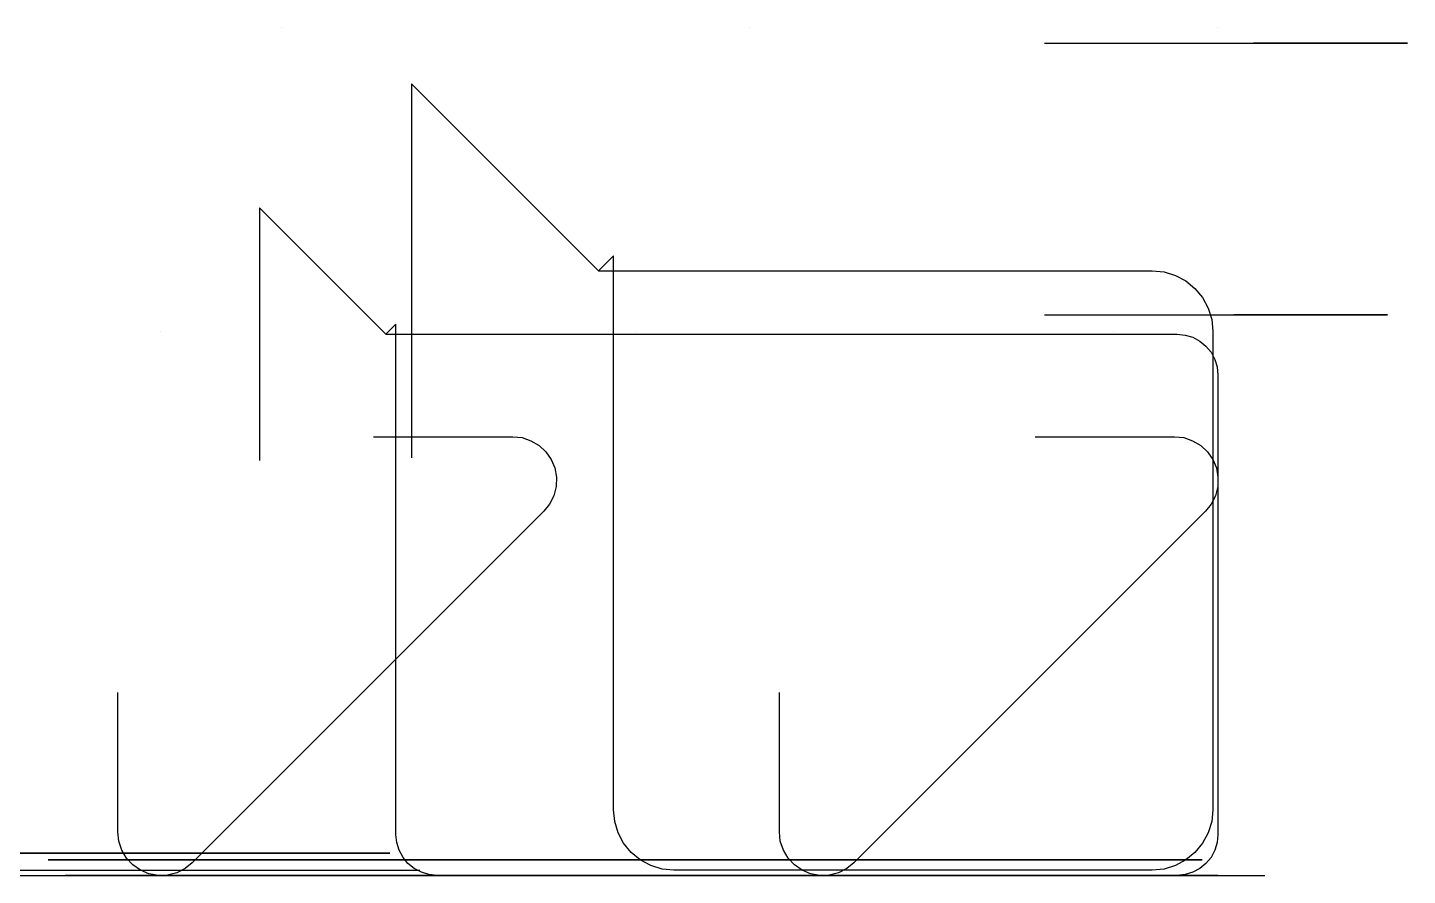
# Model space of a CAD drawing. Header units: metres. Extents: x 34 to 1538, y 34 to 358.
# Drawn here: x 1011 to 1538, y 34 to 358 of the extents above; entities that cross this region are included whole.
import ezdxf

# ---------------------------------------------------------------- set-up
doc = ezdxf.new("R2010")
doc.units = ezdxf.units.M
for name, color, linetype in [('RBAR-T12-F', 3, 'Continuous'), ('RBAR-T12-F1', 3, 'Continuous'), ('RBAR-T12-H', 3, 'Continuous'), ('RBAR-T16-Q', 4, 'Continuous'), ('RBAR-T16-Q1', 4, 'Continuous'), ('RBAR-T20-M', 5, 'Continuous'), ('RBAR-T25-N', 6, 'Continuous'), ('RBAR-T8-A', 1, 'Continuous'), ('RBAR-T8-A1', 1, 'Continuous'), ('RBAR-T8-A2', 1, 'Continuous'), ('RBAR-T8-A4', 1, 'Continuous'), ('RBAR-T8-B', 1, 'Continuous'), ('RBAR-T8-B1', 1, 'Continuous'), ('RBAR-T8-B2', 1, 'Continuous'), ('RBAR-T8-C', 1, 'Continuous'), ('RBAR-T8-D', 1, 'Continuous'), ('RBAR-T8-E', 1, 'Continuous')]:
    doc.layers.add(name, color=color, linetype=linetype)

msp = doc.modelspace()

# ---------------------------------------------------------------- linework, layer by layer
at = {"layer": 'RBAR-T12-F'}
msp.add_polyline3d([(36, 36, 2527.5), (1111, 36, 2527.5)], dxfattribs=at)
at = {"layer": 'RBAR-T12-F1'}
for points in [[(36, 36, 842.5), (1161, 36, 842.5)], [(36, 36, 2527.5), (1161, 36, 2527.5)], [(36, 36, 4212.5), (1161, 36, 4212.5)]]:
    msp.add_polyline3d(points, dxfattribs=at)
at = {"layer": 'RBAR-T12-H'}
for points in [[(1229.3, 265.1, 2427.5), (1441, 265.1, 2427.5), (1445.5, 264.6, 2427.5), (1449.8, 263.3, 2427.5), (1453.8, 261.2, 2427.5), (1457.3, 258.3, 2427.5), (1460.2, 254.8, 2427.5), (1462.3, 250.8, 2427.5), (1463.7, 246.5, 2427.5), (1464.1, 242, 2427.5), (1464.1, 59.1, 2427.5), (1463.7, 54.6, 2427.5), (1462.3, 50.3, 2427.5), (1460.2, 46.3, 2427.5), (1457.3, 42.8, 2427.5), (1453.8, 39.9, 2427.5), (1449.8, 37.8, 2427.5), (1445.5, 36.4, 2427.5), (1441, 36, 2427.5), (1258.1, 36, 2427.5), (1253.6, 36.4, 2427.5), (1249.3, 37.8, 2427.5), (1245.3, 39.9, 2427.5), (1241.8, 42.8, 2427.5), (1238.9, 46.3, 2427.5), (1236.8, 50.3, 2427.5), (1235.5, 54.6, 2427.5), (1235, 59.1, 2427.5), (1235, 270.8, 2427.5), (1229.3, 265.1, 2427.5), (1157.8, 336.5, 2427.5), (1157.8, 193.6, 2427.5)], [(1229.3, 265.1, 2527.5), (1441, 265.1, 2527.5), (1445.5, 264.6, 2527.5), (1449.8, 263.3, 2527.5), (1453.8, 261.2, 2527.5), (1457.3, 258.3, 2527.5), (1460.2, 254.8, 2527.5), (1462.3, 250.8, 2527.5), (1463.7, 246.5, 2527.5), (1464.1, 242, 2527.5), (1464.1, 59.1, 2527.5), (1463.7, 54.6, 2527.5), (1462.3, 50.3, 2527.5), (1460.2, 46.3, 2527.5), (1457.3, 42.8, 2527.5), (1453.8, 39.9, 2527.5), (1449.8, 37.8, 2527.5), (1445.5, 36.4, 2527.5), (1441, 36, 2527.5), (1258.1, 36, 2527.5), (1253.6, 36.4, 2527.5), (1249.3, 37.8, 2527.5), (1245.3, 39.9, 2527.5), (1241.8, 42.8, 2527.5), (1238.9, 46.3, 2527.5), (1236.8, 50.3, 2527.5), (1235.5, 54.6, 2527.5), (1235, 59.1, 2527.5), (1235, 270.8, 2527.5), (1229.3, 265.1, 2527.5), (1157.8, 336.5, 2527.5), (1157.8, 193.6, 2527.5)], [(1229.3, 265.1, 2627.5), (1441, 265.1, 2627.5), (1445.5, 264.6, 2627.5), (1449.8, 263.3, 2627.5), (1453.8, 261.2, 2627.5), (1457.3, 258.3, 2627.5), (1460.2, 254.8, 2627.5), (1462.3, 250.8, 2627.5), (1463.7, 246.5, 2627.5), (1464.1, 242, 2627.5), (1464.1, 59.1, 2627.5), (1463.7, 54.6, 2627.5), (1462.3, 50.3, 2627.5), (1460.2, 46.3, 2627.5), (1457.3, 42.8, 2627.5), (1453.8, 39.9, 2627.5), (1449.8, 37.8, 2627.5), (1445.5, 36.4, 2627.5), (1441, 36, 2627.5), (1258.1, 36, 2627.5), (1253.6, 36.4, 2627.5), (1249.3, 37.8, 2627.5), (1245.3, 39.9, 2627.5), (1241.8, 42.8, 2627.5), (1238.9, 46.3, 2627.5), (1236.8, 50.3, 2627.5), (1235.5, 54.6, 2627.5), (1235, 59.1, 2627.5), (1235, 270.8, 2627.5), (1229.3, 265.1, 2627.5), (1157.8, 336.5, 2627.5), (1157.8, 193.6, 2627.5)]]:
    msp.add_polyline3d(points, dxfattribs=at)
at = {"layer": 'RBAR-T16-Q'}
msp.add_polyline3d([(1399.8, 248.2, 38), (1399.8, 248.2, 964.7), (1400, 248.2, 968), (1400.5, 248.2, 971.2), (1401.3, 248.2, 974.3), (1529.4, 248.2, 1380.6), (1530.2, 248.2, 1383.7), (1530.7, 248.2, 1387), (1530.9, 248.2, 1390.2), (1530.9, 248.2, 4060), (1530.7, 248.2, 4063.3), (1530.2, 248.2, 4066.5), (1529.4, 248.2, 4069.7), (1473.6, 248.2, 4246.6), (1472.8, 248.2, 4249.8), (1472.3, 248.2, 4253), (1472.1, 248.2, 4256.3), (1472.1, 248.2, 5859.1)], dxfattribs=at)
at = {"layer": 'RBAR-T16-Q1'}
msp.add_polyline3d([(1399.8, 352, 38), (1399.8, 352, 940.4), (1400, 352, 943.7), (1400.5, 352, 946.9), (1401.3, 352, 950.1), (1537, 352, 1380.6), (1537.8, 352, 1383.7), (1538.3, 352, 1387), (1538.5, 352, 1390.2), (1538.5, 352, 4062.3), (1538.3, 352, 4065.6), (1537.8, 352, 4068.8), (1537, 352, 4072), (1481.2, 352, 4249.1), (1480.4, 352, 4252.2), (1479.9, 352, 4255.4), (1479.7, 352, 4258.7), (1479.7, 352, 5857.9)], dxfattribs=at)
at = {"layer": 'RBAR-T20-M'}
msp.add_polyline3d([(1018.9, 40, 2527.5), (1389.1, 40, 2527.5), (1403, 40, 2528.9), (1416.3, 40, 2532.9), (1428.5, 40, 2539.5), (1439.3, 40, 2548.3), (1448.1, 40, 2559.1), (1454.7, 40, 2571.3), (1458.7, 40, 2584.6), (1460.1, 40, 2598.5), (1460.1, 40, 3085.4), (1458.7, 40, 3099.2), (1454.7, 40, 3112.5), (1448.1, 40, 3124.8), (1439.3, 40, 3135.6), (1428.5, 40, 3144.4), (1416.3, 40, 3151), (1403, 40, 3155), (1389.1, 40, 3156.4), (1018.9, 40, 3156.4)], dxfattribs=at)
at = {"layer": 'RBAR-T25-N'}
for points in [[(923.1, 42.5, 1263.8), (1060.5, 42.5, 1263.8), (1077.9, 42.5, 1265.5), (1094.6, 42.5, 1270.5), (1110, 42.5, 1278.8), (1123.5, 42.5, 1289.8), (1134.6, 42.5, 1303.3), (1142.8, 42.5, 1318.7), (1147.9, 42.5, 1335.4), (1149.6, 42.5, 1352.8), (1149.6, 42.5, 2493), (1147.9, 42.5, 2510.4), (1142.8, 42.5, 2527.1), (1134.6, 42.5, 2542.5), (1123.5, 42.5, 2556), (1110, 42.5, 2567.1), (1094.6, 42.5, 2575.3), (1077.9, 42.5, 2580.4), (1060.5, 42.5, 2582.1), (42.5, 42.5, 2582.1)], [(923.1, 42.5, 3736.7), (1060.5, 42.5, 3736.7), (1077.9, 42.5, 3738.4), (1094.6, 42.5, 3743.5), (1110, 42.5, 3751.7), (1123.5, 42.5, 3762.8), (1134.6, 42.5, 3776.3), (1142.8, 42.5, 3791.7), (1147.9, 42.5, 3808.4), (1149.6, 42.5, 3825.8), (1149.6, 42.5, 4965.9), (1147.9, 42.5, 4983.3), (1142.8, 42.5, 5000), (1134.6, 42.5, 5015.4), (1123.5, 42.5, 5028.9), (1110, 42.5, 5040), (1094.6, 42.5, 5048.2), (1077.9, 42.5, 5053.3), (1060.5, 42.5, 5055), (42.5, 42.5, 5055)]]:
    msp.add_polyline3d(points, dxfattribs=at)
at = {"layer": 'RBAR-T8-A'}
for points in [[(34, 34, 505.5), (1159, 34, 505.5)], [(34, 34, 1516.5), (1159, 34, 1516.5)], [(34, 34, 2527.5), (1159, 34, 2527.5)], [(34, 34, 3538.5), (1159, 34, 3538.5)], [(34, 34, 4549.5), (1159, 34, 4549.5)]]:
    msp.add_polyline3d(points, dxfattribs=at)
at = {"layer": 'RBAR-T8-A1'}
for points in [[(34, 34, 97.2), (1384, 34, 97.2)], [(34, 34, 291.6), (1384, 34, 291.6)], [(34, 34, 486.1), (1384, 34, 486.1)], [(34, 34, 680.5), (1384, 34, 680.5)], [(34, 34, 874.9), (1384, 34, 874.9)], [(34, 34, 1069.3), (1384, 34, 1069.3)], [(34, 34, 1263.8), (1384, 34, 1263.8)], [(34, 34, 1458.2), (1384, 34, 1458.2)], [(34, 34, 1652.6), (1384, 34, 1652.6)], [(34, 34, 1847), (1384, 34, 1847)], [(34, 34, 2041.4), (1384, 34, 2041.4)], [(34, 34, 2235.9), (1384, 34, 2235.9)], [(34, 34, 2430.3), (1384, 34, 2430.3)], [(34, 34, 2624.7), (1384, 34, 2624.7)], [(34, 34, 2819.1), (1384, 34, 2819.1)], [(34, 34, 3013.6), (1384, 34, 3013.6)], [(34, 34, 3208), (1384, 34, 3208)], [(34, 34, 3402.4), (1384, 34, 3402.4)], [(34, 34, 3596.8), (1384, 34, 3596.8)], [(34, 34, 3791.2), (1384, 34, 3791.2)], [(34, 34, 3985.7), (1384, 34, 3985.7)], [(34, 34, 4180.1), (1384, 34, 4180.1)], [(34, 34, 4374.5), (1384, 34, 4374.5)], [(34, 34, 4568.9), (1384, 34, 4568.9)], [(34, 34, 4763.4), (1384, 34, 4763.4)], [(34, 34, 4957.8), (1384, 34, 4957.8)]]:
    msp.add_polyline3d(points, dxfattribs=at)
at = {"layer": 'RBAR-T8-A2'}
for points in [[(34, 34, 84.2), (1484, 34, 84.2)], [(34, 34, 252.8), (1484, 34, 252.8)], [(34, 34, 421.2), (1484, 34, 421.2)], [(34, 34, 589.8), (1484, 34, 589.8)], [(34, 34, 758.2), (1484, 34, 758.2)], [(34, 34, 926.8), (1484, 34, 926.8)], [(34, 34, 1095.2), (1484, 34, 1095.2)], [(34, 34, 1263.8), (1484, 34, 1263.8)], [(34, 34, 1432.2), (1484, 34, 1432.2)], [(34, 34, 1600.8), (1484, 34, 1600.8)], [(34, 34, 1769.2), (1484, 34, 1769.2)], [(34, 34, 1937.8), (1484, 34, 1937.8)], [(34, 34, 2106.2), (1484, 34, 2106.2)], [(34, 34, 2274.8), (1484, 34, 2274.8)], [(34, 34, 2443.2), (1484, 34, 2443.2)], [(34, 34, 2611.8), (1484, 34, 2611.8)], [(34, 34, 2780.2), (1484, 34, 2780.2)], [(34, 34, 2948.8), (1484, 34, 2948.8)], [(34, 34, 3117.2), (1484, 34, 3117.2)], [(34, 34, 3285.8), (1484, 34, 3285.8)], [(34, 34, 3454.2), (1484, 34, 3454.2)], [(34, 34, 3622.8), (1484, 34, 3622.8)], [(34, 34, 3791.2), (1484, 34, 3791.2)], [(34, 34, 3959.8), (1484, 34, 3959.8)], [(34, 34, 4128.2), (1484, 34, 4128.2)], [(34, 34, 4296.8), (1484, 34, 4296.8)], [(34, 34, 4465.2), (1484, 34, 4465.2)], [(34, 34, 4633.8), (1484, 34, 4633.8)], [(34, 34, 4802.2), (1484, 34, 4802.2)], [(34, 34, 4970.8), (1484, 34, 4970.8)]]:
    msp.add_polyline3d(points, dxfattribs=at)
at = {"layer": 'RBAR-T8-A4'}
for points in [[(1108.3, 358, 5), (1108.3, 358, 5055)], [(1287.1, 358, 5), (1287.1, 358, 5055)], [(1466, 358, 5), (1466, 358, 5055)], [(1062, 242, 5), (1062, 242, 5055)], [(1244, 242, 5), (1244, 242, 5055)], [(1426, 242, 5), (1426, 242, 5055)]]:
    msp.add_polyline3d(points, dxfattribs=at)
at = {"layer": 'RBAR-T8-B'}
for points in [[(1065.7, 34, 631.9), (1449.9, 34, 631.9), (1453.1, 34, 632.2), (1456.1, 34, 633.1), (1458.9, 34, 634.6), (1461.4, 34, 636.6), (1463.4, 34, 639.1), (1464.9, 34, 641.9), (1465.8, 34, 644.9), (1466.1, 34, 648.1), (1466.1, 34, 728.9), (1465.8, 34, 732.1), (1464.9, 34, 735.1), (1463.4, 34, 737.9), (1461.4, 34, 740.4), (1458.9, 34, 742.4), (1456.1, 34, 743.9), (1453.1, 34, 744.8), (1449.9, 34, 745.1), (1065.7, 34, 745.1)], [(1065.7, 34, 1895.6), (1449.9, 34, 1895.6), (1453.1, 34, 1895.9), (1456.1, 34, 1896.9), (1458.9, 34, 1898.4), (1461.4, 34, 1900.4), (1463.4, 34, 1902.8), (1464.9, 34, 1905.6), (1465.8, 34, 1908.6), (1466.1, 34, 1911.8), (1466.1, 34, 1992.7), (1465.8, 34, 1995.8), (1464.9, 34, 1998.9), (1463.4, 34, 2001.7), (1461.4, 34, 2004.1), (1458.9, 34, 2006.1), (1456.1, 34, 2007.6), (1453.1, 34, 2008.5), (1449.9, 34, 2008.9), (1065.7, 34, 2008.9)], [(1065.7, 34, 3159.4), (1449.9, 34, 3159.4), (1453.1, 34, 3159.7), (1456.1, 34, 3160.6), (1458.9, 34, 3162.1), (1461.4, 34, 3164.1), (1463.4, 34, 3166.6), (1464.9, 34, 3169.4), (1465.8, 34, 3172.4), (1466.1, 34, 3175.6), (1466.1, 34, 3256.4), (1465.8, 34, 3259.6), (1464.9, 34, 3262.6), (1463.4, 34, 3265.4), (1461.4, 34, 3267.9), (1458.9, 34, 3269.9), (1456.1, 34, 3271.4), (1453.1, 34, 3272.3), (1449.9, 34, 3272.6), (1065.7, 34, 3272.6)], [(1065.7, 34, 4423.1), (1449.9, 34, 4423.1), (1453.1, 34, 4423.4), (1456.1, 34, 4424.4), (1458.9, 34, 4425.9), (1461.4, 34, 4427.9), (1463.4, 34, 4430.3), (1464.9, 34, 4433.1), (1465.8, 34, 4436.1), (1466.1, 34, 4439.3), (1466.1, 34, 4520.2), (1465.8, 34, 4523.3), (1464.9, 34, 4526.4), (1463.4, 34, 4529.2), (1461.4, 34, 4531.6), (1458.9, 34, 4533.6), (1456.1, 34, 4535.1), (1453.1, 34, 4536), (1449.9, 34, 4536.4), (1065.7, 34, 4536.4)]]:
    msp.add_polyline3d(points, dxfattribs=at)
at = {"layer": 'RBAR-T8-B1'}
for points in [[(1074.5, 34, 252.8), (1450.3, 34, 252.8), (1453.4, 34, 253.1), (1456.3, 34, 254), (1459.1, 34, 255.4), (1461.5, 34, 257.4), (1463.4, 34, 259.8), (1464.9, 34, 262.5), (1465.8, 34, 265.5), (1466.1, 34, 268.6), (1466.1, 34, 367.5), (1465.8, 34, 370.5), (1464.9, 34, 373.5), (1463.4, 34, 376.2), (1461.5, 34, 378.6), (1459.1, 34, 380.6), (1456.3, 34, 382.1), (1453.4, 34, 383), (1450.3, 34, 383.3), (1074.5, 34, 383.3)], [(1074.5, 34, 758.2), (1450.3, 34, 758.2), (1453.4, 34, 758.6), (1456.3, 34, 759.5), (1459.1, 34, 760.9), (1461.5, 34, 762.9), (1463.4, 34, 765.3), (1464.9, 34, 768), (1465.8, 34, 771), (1466.1, 34, 774.1), (1466.1, 34, 873), (1465.8, 34, 876), (1464.9, 34, 879), (1463.4, 34, 881.7), (1461.5, 34, 884.1), (1459.1, 34, 886.1), (1456.3, 34, 887.6), (1453.4, 34, 888.5), (1450.3, 34, 888.8), (1074.5, 34, 888.8)], [(1074.5, 34, 1263.8), (1450.3, 34, 1263.8), (1453.4, 34, 1264.1), (1456.3, 34, 1265), (1459.1, 34, 1266.4), (1461.5, 34, 1268.4), (1463.4, 34, 1270.8), (1464.9, 34, 1273.5), (1465.8, 34, 1276.5), (1466.1, 34, 1279.6), (1466.1, 34, 1378.5), (1465.8, 34, 1381.5), (1464.9, 34, 1384.5), (1463.4, 34, 1387.2), (1461.5, 34, 1389.6), (1459.1, 34, 1391.6), (1456.3, 34, 1393.1), (1453.4, 34, 1394), (1450.3, 34, 1394.3), (1074.5, 34, 1394.3)], [(1074.5, 34, 1769.2), (1450.3, 34, 1769.2), (1453.4, 34, 1769.6), (1456.3, 34, 1770.5), (1459.1, 34, 1771.9), (1461.5, 34, 1773.9), (1463.4, 34, 1776.3), (1464.9, 34, 1779), (1465.8, 34, 1782), (1466.1, 34, 1785.1), (1466.1, 34, 1884), (1465.8, 34, 1887), (1464.9, 34, 1890), (1463.4, 34, 1892.7), (1461.5, 34, 1895.1), (1459.1, 34, 1897.1), (1456.3, 34, 1898.6), (1453.4, 34, 1899.5), (1450.3, 34, 1899.8), (1074.5, 34, 1899.8)], [(1074.5, 34, 2274.8), (1450.3, 34, 2274.8), (1453.4, 34, 2275.1), (1456.3, 34, 2276), (1459.1, 34, 2277.4), (1461.5, 34, 2279.4), (1463.4, 34, 2281.8), (1464.9, 34, 2284.5), (1465.8, 34, 2287.5), (1466.1, 34, 2290.6), (1466.1, 34, 2389.5), (1465.8, 34, 2392.5), (1464.9, 34, 2395.5), (1463.4, 34, 2398.2), (1461.5, 34, 2400.6), (1459.1, 34, 2402.6), (1456.3, 34, 2404.1), (1453.4, 34, 2405), (1450.3, 34, 2405.3), (1074.5, 34, 2405.3)], [(1074.5, 34, 2780.2), (1450.3, 34, 2780.2), (1453.4, 34, 2780.6), (1456.3, 34, 2781.5), (1459.1, 34, 2782.9), (1461.5, 34, 2784.9), (1463.4, 34, 2787.3), (1464.9, 34, 2790), (1465.8, 34, 2793), (1466.1, 34, 2796.1), (1466.1, 34, 2895), (1465.8, 34, 2898), (1464.9, 34, 2901), (1463.4, 34, 2903.7), (1461.5, 34, 2906.1), (1459.1, 34, 2908.1), (1456.3, 34, 2909.6), (1453.4, 34, 2910.5), (1450.3, 34, 2910.8), (1074.5, 34, 2910.8)], [(1074.5, 34, 3285.8), (1450.3, 34, 3285.8), (1453.4, 34, 3286.1), (1456.3, 34, 3287), (1459.1, 34, 3288.4), (1461.5, 34, 3290.4), (1463.4, 34, 3292.8), (1464.9, 34, 3295.5), (1465.8, 34, 3298.5), (1466.1, 34, 3301.6), (1466.1, 34, 3400.5), (1465.8, 34, 3403.5), (1464.9, 34, 3406.5), (1463.4, 34, 3409.2), (1461.5, 34, 3411.6), (1459.1, 34, 3413.6), (1456.3, 34, 3415.1), (1453.4, 34, 3416), (1450.3, 34, 3416.3), (1074.5, 34, 3416.3)], [(1074.5, 34, 3791.2), (1450.3, 34, 3791.2), (1453.4, 34, 3791.6), (1456.3, 34, 3792.5), (1459.1, 34, 3793.9), (1461.5, 34, 3795.9), (1463.4, 34, 3798.3), (1464.9, 34, 3801), (1465.8, 34, 3804), (1466.1, 34, 3807.1), (1466.1, 34, 3906), (1465.8, 34, 3909), (1464.9, 34, 3912), (1463.4, 34, 3914.7), (1461.5, 34, 3917.1), (1459.1, 34, 3919.1), (1456.3, 34, 3920.6), (1453.4, 34, 3921.5), (1450.3, 34, 3921.8), (1074.5, 34, 3921.8)], [(1074.5, 34, 4296.8), (1450.3, 34, 4296.8), (1453.4, 34, 4297.1), (1456.3, 34, 4298), (1459.1, 34, 4299.4), (1461.5, 34, 4301.4), (1463.4, 34, 4303.8), (1464.9, 34, 4306.5), (1465.8, 34, 4309.5), (1466.1, 34, 4312.6), (1466.1, 34, 4411.5), (1465.8, 34, 4414.5), (1464.9, 34, 4417.5), (1463.4, 34, 4420.2), (1461.5, 34, 4422.6), (1459.1, 34, 4424.6), (1456.3, 34, 4426.1), (1453.4, 34, 4427), (1450.3, 34, 4427.3), (1074.5, 34, 4427.3)], [(1074.5, 34, 4802.2), (1450.3, 34, 4802.2), (1453.4, 34, 4802.6), (1456.3, 34, 4803.5), (1459.1, 34, 4804.9), (1461.5, 34, 4806.9), (1463.4, 34, 4809.3), (1464.9, 34, 4812), (1465.8, 34, 4815), (1466.1, 34, 4818.1), (1466.1, 34, 4917), (1465.8, 34, 4920), (1464.9, 34, 4923), (1463.4, 34, 4925.7), (1461.5, 34, 4928.1), (1459.1, 34, 4930.1), (1456.3, 34, 4931.6), (1453.4, 34, 4932.5), (1450.3, 34, 4932.8), (1074.5, 34, 4932.8)]]:
    msp.add_polyline3d(points, dxfattribs=at)
at = {"layer": 'RBAR-T8-B2'}
for points in [[(1025.5, 34, 105.3), (1449.9, 34, 105.3), (1453.1, 34, 105.6), (1456.1, 34, 106.5), (1458.9, 34, 108), (1461.4, 34, 110), (1463.4, 34, 112.5), (1464.9, 34, 115.3), (1465.8, 34, 118.3), (1466.1, 34, 121.5), (1466.1, 34, 172), (1465.8, 34, 175.2), (1464.9, 34, 178.2), (1463.4, 34, 181), (1461.4, 34, 183.4), (1458.9, 34, 185.4), (1456.1, 34, 186.9), (1453.1, 34, 187.9), (1449.9, 34, 188.2), (1025.5, 34, 188.2)], [(1025.5, 34, 315.9), (1449.9, 34, 315.9), (1453.1, 34, 316.2), (1456.1, 34, 317.2), (1458.9, 34, 318.7), (1461.4, 34, 320.7), (1463.4, 34, 323.1), (1464.9, 34, 325.9), (1465.8, 34, 329), (1466.1, 34, 332.1), (1466.1, 34, 382.6), (1465.8, 34, 385.8), (1464.9, 34, 388.8), (1463.4, 34, 391.6), (1461.4, 34, 394.1), (1458.9, 34, 396.1), (1456.1, 34, 397.6), (1453.1, 34, 398.5), (1449.9, 34, 398.8), (1025.5, 34, 398.8)], [(1025.5, 34, 526.6), (1449.9, 34, 526.6), (1453.1, 34, 526.9), (1456.1, 34, 527.8), (1458.9, 34, 529.3), (1461.4, 34, 531.3), (1463.4, 34, 533.7), (1464.9, 34, 536.5), (1465.8, 34, 539.6), (1466.1, 34, 542.7), (1466.1, 34, 593.3), (1465.8, 34, 596.4), (1464.9, 34, 599.4), (1463.4, 34, 602.2), (1461.4, 34, 604.7), (1458.9, 34, 606.7), (1456.1, 34, 608.2), (1453.1, 34, 609.1), (1449.9, 34, 609.4), (1025.5, 34, 609.4)], [(1025.5, 34, 737.2), (1449.9, 34, 737.2), (1453.1, 34, 737.5), (1456.1, 34, 738.4), (1458.9, 34, 739.9), (1461.4, 34, 741.9), (1463.4, 34, 744.4), (1464.9, 34, 747.2), (1465.8, 34, 750.2), (1466.1, 34, 753.4), (1466.1, 34, 803.9), (1465.8, 34, 807), (1464.9, 34, 810.1), (1463.4, 34, 812.9), (1461.4, 34, 815.3), (1458.9, 34, 817.3), (1456.1, 34, 818.8), (1453.1, 34, 819.7), (1449.9, 34, 820), (1025.5, 34, 820)], [(1025.5, 34, 947.8), (1449.9, 34, 947.8), (1453.1, 34, 948.1), (1456.1, 34, 949), (1458.9, 34, 950.5), (1461.4, 34, 952.5), (1463.4, 34, 955), (1464.9, 34, 957.8), (1465.8, 34, 960.8), (1466.1, 34, 964), (1466.1, 34, 1014.5), (1465.8, 34, 1017.7), (1464.9, 34, 1020.7), (1463.4, 34, 1023.5), (1461.4, 34, 1025.9), (1458.9, 34, 1027.9), (1456.1, 34, 1029.4), (1453.1, 34, 1030.4), (1449.9, 34, 1030.7), (1025.5, 34, 1030.7)], [(1025.5, 34, 1158.4), (1449.9, 34, 1158.4), (1453.1, 34, 1158.7), (1456.1, 34, 1159.7), (1458.9, 34, 1161.2), (1461.4, 34, 1163.2), (1463.4, 34, 1165.6), (1464.9, 34, 1168.4), (1465.8, 34, 1171.5), (1466.1, 34, 1174.6), (1466.1, 34, 1225.1), (1465.8, 34, 1228.3), (1464.9, 34, 1231.3), (1463.4, 34, 1234.1), (1461.4, 34, 1236.6), (1458.9, 34, 1238.6), (1456.1, 34, 1240.1), (1453.1, 34, 1241), (1449.9, 34, 1241.3), (1025.5, 34, 1241.3)], [(1025.5, 34, 1369.1), (1449.9, 34, 1369.1), (1453.1, 34, 1369.4), (1456.1, 34, 1370.3), (1458.9, 34, 1371.8), (1461.4, 34, 1373.8), (1463.4, 34, 1376.2), (1464.9, 34, 1379), (1465.8, 34, 1382.1), (1466.1, 34, 1385.2), (1466.1, 34, 1435.8), (1465.8, 34, 1438.9), (1464.9, 34, 1441.9), (1463.4, 34, 1444.7), (1461.4, 34, 1447.2), (1458.9, 34, 1449.2), (1456.1, 34, 1450.7), (1453.1, 34, 1451.6), (1449.9, 34, 1451.9), (1025.5, 34, 1451.9)], [(1025.5, 34, 1579.7), (1449.9, 34, 1579.7), (1453.1, 34, 1580), (1456.1, 34, 1580.9), (1458.9, 34, 1582.4), (1461.4, 34, 1584.4), (1463.4, 34, 1586.9), (1464.9, 34, 1589.7), (1465.8, 34, 1592.7), (1466.1, 34, 1595.9), (1466.1, 34, 1646.4), (1465.8, 34, 1649.5), (1464.9, 34, 1652.6), (1463.4, 34, 1655.4), (1461.4, 34, 1657.8), (1458.9, 34, 1659.8), (1456.1, 34, 1661.3), (1453.1, 34, 1662.2), (1449.9, 34, 1662.5), (1025.5, 34, 1662.5)], [(1025.5, 34, 1790.3), (1449.9, 34, 1790.3), (1453.1, 34, 1790.6), (1456.1, 34, 1791.5), (1458.9, 34, 1793), (1461.4, 34, 1795), (1463.4, 34, 1797.5), (1464.9, 34, 1800.3), (1465.8, 34, 1803.3), (1466.1, 34, 1806.5), (1466.1, 34, 1857), (1465.8, 34, 1860.2), (1464.9, 34, 1863.2), (1463.4, 34, 1866), (1461.4, 34, 1868.4), (1458.9, 34, 1870.4), (1456.1, 34, 1871.9), (1453.1, 34, 1872.9), (1449.9, 34, 1873.2), (1025.5, 34, 1873.2)], [(1025.5, 34, 2000.9), (1449.9, 34, 2000.9), (1453.1, 34, 2001.2), (1456.1, 34, 2002.2), (1458.9, 34, 2003.7), (1461.4, 34, 2005.7), (1463.4, 34, 2008.1), (1464.9, 34, 2010.9), (1465.8, 34, 2014), (1466.1, 34, 2017.1), (1466.1, 34, 2067.6), (1465.8, 34, 2070.8), (1464.9, 34, 2073.8), (1463.4, 34, 2076.6), (1461.4, 34, 2079.1), (1458.9, 34, 2081.1), (1456.1, 34, 2082.6), (1453.1, 34, 2083.5), (1449.9, 34, 2083.8), (1025.5, 34, 2083.8)], [(1025.5, 34, 2211.6), (1449.9, 34, 2211.6), (1453.1, 34, 2211.9), (1456.1, 34, 2212.8), (1458.9, 34, 2214.3), (1461.4, 34, 2216.3), (1463.4, 34, 2218.7), (1464.9, 34, 2221.5), (1465.8, 34, 2224.6), (1466.1, 34, 2227.7), (1466.1, 34, 2278.3), (1465.8, 34, 2281.4), (1464.9, 34, 2284.4), (1463.4, 34, 2287.2), (1461.4, 34, 2289.7), (1458.9, 34, 2291.7), (1456.1, 34, 2293.2), (1453.1, 34, 2294.1), (1449.9, 34, 2294.4), (1025.5, 34, 2294.4)], [(1025.5, 34, 2422.2), (1449.9, 34, 2422.2), (1453.1, 34, 2422.5), (1456.1, 34, 2423.4), (1458.9, 34, 2424.9), (1461.4, 34, 2426.9), (1463.4, 34, 2429.4), (1464.9, 34, 2432.2), (1465.8, 34, 2435.2), (1466.1, 34, 2438.4), (1466.1, 34, 2488.9), (1465.8, 34, 2492), (1464.9, 34, 2495.1), (1463.4, 34, 2497.9), (1461.4, 34, 2500.3), (1458.9, 34, 2502.3), (1456.1, 34, 2503.8), (1453.1, 34, 2504.7), (1449.9, 34, 2505), (1025.5, 34, 2505)], [(1025.5, 34, 2632.8), (1449.9, 34, 2632.8), (1453.1, 34, 2633.1), (1456.1, 34, 2634), (1458.9, 34, 2635.5), (1461.4, 34, 2637.5), (1463.4, 34, 2640), (1464.9, 34, 2642.8), (1465.8, 34, 2645.8), (1466.1, 34, 2649), (1466.1, 34, 2699.5), (1465.8, 34, 2702.7), (1464.9, 34, 2705.7), (1463.4, 34, 2708.5), (1461.4, 34, 2710.9), (1458.9, 34, 2712.9), (1456.1, 34, 2714.4), (1453.1, 34, 2715.4), (1449.9, 34, 2715.7), (1025.5, 34, 2715.7)], [(1025.5, 34, 2843.4), (1449.9, 34, 2843.4), (1453.1, 34, 2843.7), (1456.1, 34, 2844.7), (1458.9, 34, 2846.2), (1461.4, 34, 2848.2), (1463.4, 34, 2850.6), (1464.9, 34, 2853.4), (1465.8, 34, 2856.5), (1466.1, 34, 2859.6), (1466.1, 34, 2910.1), (1465.8, 34, 2913.3), (1464.9, 34, 2916.3), (1463.4, 34, 2919.1), (1461.4, 34, 2921.6), (1458.9, 34, 2923.6), (1456.1, 34, 2925.1), (1453.1, 34, 2926), (1449.9, 34, 2926.3), (1025.5, 34, 2926.3)], [(1025.5, 34, 3054.1), (1449.9, 34, 3054.1), (1453.1, 34, 3054.4), (1456.1, 34, 3055.3), (1458.9, 34, 3056.8), (1461.4, 34, 3058.8), (1463.4, 34, 3061.2), (1464.9, 34, 3064), (1465.8, 34, 3067.1), (1466.1, 34, 3070.2), (1466.1, 34, 3120.8), (1465.8, 34, 3123.9), (1464.9, 34, 3126.9), (1463.4, 34, 3129.7), (1461.4, 34, 3132.2), (1458.9, 34, 3134.2), (1456.1, 34, 3135.7), (1453.1, 34, 3136.6), (1449.9, 34, 3136.9), (1025.5, 34, 3136.9)], [(1025.5, 34, 3264.7), (1449.9, 34, 3264.7), (1453.1, 34, 3265), (1456.1, 34, 3265.9), (1458.9, 34, 3267.4), (1461.4, 34, 3269.4), (1463.4, 34, 3271.9), (1464.9, 34, 3274.7), (1465.8, 34, 3277.7), (1466.1, 34, 3280.9), (1466.1, 34, 3331.4), (1465.8, 34, 3334.5), (1464.9, 34, 3337.6), (1463.4, 34, 3340.4), (1461.4, 34, 3342.8), (1458.9, 34, 3344.8), (1456.1, 34, 3346.3), (1453.1, 34, 3347.2), (1449.9, 34, 3347.5), (1025.5, 34, 3347.5)], [(1025.5, 34, 3475.3), (1449.9, 34, 3475.3), (1453.1, 34, 3475.6), (1456.1, 34, 3476.5), (1458.9, 34, 3478), (1461.4, 34, 3480), (1463.4, 34, 3482.5), (1464.9, 34, 3485.3), (1465.8, 34, 3488.3), (1466.1, 34, 3491.5), (1466.1, 34, 3542), (1465.8, 34, 3545.2), (1464.9, 34, 3548.2), (1463.4, 34, 3551), (1461.4, 34, 3553.4), (1458.9, 34, 3555.4), (1456.1, 34, 3556.9), (1453.1, 34, 3557.9), (1449.9, 34, 3558.2), (1025.5, 34, 3558.2)], [(1025.5, 34, 3685.9), (1449.9, 34, 3685.9), (1453.1, 34, 3686.2), (1456.1, 34, 3687.2), (1458.9, 34, 3688.7), (1461.4, 34, 3690.7), (1463.4, 34, 3693.1), (1464.9, 34, 3695.9), (1465.8, 34, 3699), (1466.1, 34, 3702.1), (1466.1, 34, 3752.6), (1465.8, 34, 3755.8), (1464.9, 34, 3758.8), (1463.4, 34, 3761.6), (1461.4, 34, 3764.1), (1458.9, 34, 3766.1), (1456.1, 34, 3767.6), (1453.1, 34, 3768.5), (1449.9, 34, 3768.8), (1025.5, 34, 3768.8)], [(1025.5, 34, 3896.6), (1449.9, 34, 3896.6), (1453.1, 34, 3896.9), (1456.1, 34, 3897.8), (1458.9, 34, 3899.3), (1461.4, 34, 3901.3), (1463.4, 34, 3903.7), (1464.9, 34, 3906.5), (1465.8, 34, 3909.6), (1466.1, 34, 3912.7), (1466.1, 34, 3963.3), (1465.8, 34, 3966.4), (1464.9, 34, 3969.4), (1463.4, 34, 3972.2), (1461.4, 34, 3974.7), (1458.9, 34, 3976.7), (1456.1, 34, 3978.2), (1453.1, 34, 3979.1), (1449.9, 34, 3979.4), (1025.5, 34, 3979.4)], [(1025.5, 34, 4107.2), (1449.9, 34, 4107.2), (1453.1, 34, 4107.5), (1456.1, 34, 4108.4), (1458.9, 34, 4109.9), (1461.4, 34, 4111.9), (1463.4, 34, 4114.4), (1464.9, 34, 4117.2), (1465.8, 34, 4120.2), (1466.1, 34, 4123.4), (1466.1, 34, 4173.9), (1465.8, 34, 4177), (1464.9, 34, 4180.1), (1463.4, 34, 4182.9), (1461.4, 34, 4185.3), (1458.9, 34, 4187.3), (1456.1, 34, 4188.8), (1453.1, 34, 4189.7), (1449.9, 34, 4190), (1025.5, 34, 4190)], [(1025.5, 34, 4317.8), (1449.9, 34, 4317.8), (1453.1, 34, 4318.1), (1456.1, 34, 4319), (1458.9, 34, 4320.5), (1461.4, 34, 4322.5), (1463.4, 34, 4325), (1464.9, 34, 4327.8), (1465.8, 34, 4330.8), (1466.1, 34, 4334), (1466.1, 34, 4384.5), (1465.8, 34, 4387.7), (1464.9, 34, 4390.7), (1463.4, 34, 4393.5), (1461.4, 34, 4395.9), (1458.9, 34, 4397.9), (1456.1, 34, 4399.4), (1453.1, 34, 4400.4), (1449.9, 34, 4400.7), (1025.5, 34, 4400.7)], [(1025.5, 34, 4528.4), (1449.9, 34, 4528.4), (1453.1, 34, 4528.7), (1456.1, 34, 4529.7), (1458.9, 34, 4531.2), (1461.4, 34, 4533.2), (1463.4, 34, 4535.6), (1464.9, 34, 4538.4), (1465.8, 34, 4541.5), (1466.1, 34, 4544.6), (1466.1, 34, 4595.1), (1465.8, 34, 4598.3), (1464.9, 34, 4601.3), (1463.4, 34, 4604.1), (1461.4, 34, 4606.6), (1458.9, 34, 4608.6), (1456.1, 34, 4610.1), (1453.1, 34, 4611), (1449.9, 34, 4611.3), (1025.5, 34, 4611.3)], [(1025.5, 34, 4739.1), (1449.9, 34, 4739.1), (1453.1, 34, 4739.4), (1456.1, 34, 4740.3), (1458.9, 34, 4741.8), (1461.4, 34, 4743.8), (1463.4, 34, 4746.2), (1464.9, 34, 4749), (1465.8, 34, 4752.1), (1466.1, 34, 4755.2), (1466.1, 34, 4805.8), (1465.8, 34, 4808.9), (1464.9, 34, 4811.9), (1463.4, 34, 4814.7), (1461.4, 34, 4817.2), (1458.9, 34, 4819.2), (1456.1, 34, 4820.7), (1453.1, 34, 4821.6), (1449.9, 34, 4821.9), (1025.5, 34, 4821.9)], [(1025.5, 34, 4949.7), (1449.9, 34, 4949.7), (1453.1, 34, 4950), (1456.1, 34, 4950.9), (1458.9, 34, 4952.4), (1461.4, 34, 4954.4), (1463.4, 34, 4956.9), (1464.9, 34, 4959.7), (1465.8, 34, 4962.7), (1466.1, 34, 4965.9), (1466.1, 34, 5016.4), (1465.8, 34, 5019.5), (1464.9, 34, 5022.6), (1463.4, 34, 5025.4), (1461.4, 34, 5027.8), (1458.9, 34, 5029.8), (1456.1, 34, 5031.3), (1453.1, 34, 5032.2), (1449.9, 34, 5032.5), (1025.5, 34, 5032.5)]]:
    msp.add_polyline3d(points, dxfattribs=at)
at = {"layer": 'RBAR-T8-C'}
for points in [[(884, 34, 1217.4), (1449.9, 34, 1217.4), (1453.1, 34, 1217.1), (1456.1, 34, 1216.2), (1458.9, 34, 1214.7), (1461.4, 34, 1212.7), (1463.4, 34, 1210.2), (1464.9, 34, 1207.4), (1465.8, 34, 1204.4), (1466.1, 34, 1201.2), (1466.1, 34, 842.5)], [(884, 34, 2902.4), (1449.9, 34, 2902.4), (1453.1, 34, 2902.1), (1456.1, 34, 2901.2), (1458.9, 34, 2899.7), (1461.4, 34, 2897.7), (1463.4, 34, 2895.2), (1464.9, 34, 2892.4), (1465.8, 34, 2889.4), (1466.1, 34, 2886.2), (1466.1, 34, 2527.5)], [(884, 34, 4587.4), (1449.9, 34, 4587.4), (1453.1, 34, 4587.1), (1456.1, 34, 4586.2), (1458.9, 34, 4584.7), (1461.4, 34, 4582.7), (1463.4, 34, 4580.2), (1464.9, 34, 4577.4), (1465.8, 34, 4574.4), (1466.1, 34, 4571.2), (1466.1, 34, 4212.5)]]:
    msp.add_polyline3d(points, dxfattribs=at)
at = {"layer": 'RBAR-T8-D'}
for points in [[(1148, 240.8, 210.6), (1450.5, 240.8, 210.6), (1453.5, 240.5, 210.6), (1456.5, 239.7, 210.6), (1459.2, 238.2, 210.6), (1461.5, 236.3, 210.6), (1463.5, 233.9, 210.6), (1464.9, 231.2, 210.6), (1465.8, 228.3, 210.6), (1466.1, 225.2, 210.6), (1466.1, 49.6, 210.6), (1465.8, 46.6, 210.6), (1464.9, 43.6, 210.6), (1463.5, 40.9, 210.6), (1461.5, 38.6, 210.6), (1459.2, 36.6, 210.6), (1456.5, 35.2, 210.6), (1453.5, 34.3, 210.6), (1450.5, 34, 210.6), (1167.5, 34, 210.6), (1164.5, 34.3, 210.6), (1161.6, 35.2, 210.6), (1158.9, 36.6, 210.6), (1156.5, 38.6, 210.6), (1154.6, 40.9, 210.6), (1153.1, 43.6, 210.6), (1152.2, 46.6, 210.6), (1151.9, 49.6, 210.6), (1151.9, 244.7, 210.6), (1148, 240.8, 210.6), (1099.7, 289.1, 210.6), (1099.7, 192.5, 210.6)], [(1148, 240.8, 631.9), (1450.5, 240.8, 631.9), (1453.5, 240.5, 631.9), (1456.5, 239.7, 631.9), (1459.2, 238.2, 631.9), (1461.5, 236.3, 631.9), (1463.5, 233.9, 631.9), (1464.9, 231.2, 631.9), (1465.8, 228.3, 631.9), (1466.1, 225.2, 631.9), (1466.1, 49.6, 631.9), (1465.8, 46.6, 631.9), (1464.9, 43.6, 631.9), (1463.5, 40.9, 631.9), (1461.5, 38.6, 631.9), (1459.2, 36.6, 631.9), (1456.5, 35.2, 631.9), (1453.5, 34.3, 631.9), (1450.5, 34, 631.9), (1167.5, 34, 631.9), (1164.5, 34.3, 631.9), (1161.6, 35.2, 631.9), (1158.9, 36.6, 631.9), (1156.5, 38.6, 631.9), (1154.6, 40.9, 631.9), (1153.1, 43.6, 631.9), (1152.2, 46.6, 631.9), (1151.9, 49.6, 631.9), (1151.9, 244.7, 631.9), (1148, 240.8, 631.9), (1099.7, 289.1, 631.9), (1099.7, 192.5, 631.9)], [(1148, 240.8, 1053.1), (1450.5, 240.8, 1053.1), (1453.5, 240.5, 1053.1), (1456.5, 239.7, 1053.1), (1459.2, 238.2, 1053.1), (1461.5, 236.3, 1053.1), (1463.5, 233.9, 1053.1), (1464.9, 231.2, 1053.1), (1465.8, 228.3, 1053.1), (1466.1, 225.2, 1053.1), (1466.1, 49.6, 1053.1), (1465.8, 46.6, 1053.1), (1464.9, 43.6, 1053.1), (1463.5, 40.9, 1053.1), (1461.5, 38.6, 1053.1), (1459.2, 36.6, 1053.1), (1456.5, 35.2, 1053.1), (1453.5, 34.3, 1053.1), (1450.5, 34, 1053.1), (1167.5, 34, 1053.1), (1164.5, 34.3, 1053.1), (1161.6, 35.2, 1053.1), (1158.9, 36.6, 1053.1), (1156.5, 38.6, 1053.1), (1154.6, 40.9, 1053.1), (1153.1, 43.6, 1053.1), (1152.2, 46.6, 1053.1), (1151.9, 49.6, 1053.1), (1151.9, 244.7, 1053.1), (1148, 240.8, 1053.1), (1099.7, 289.1, 1053.1), (1099.7, 192.5, 1053.1)], [(1148, 240.8, 1474.4), (1450.5, 240.8, 1474.4), (1453.5, 240.5, 1474.4), (1456.5, 239.7, 1474.4), (1459.2, 238.2, 1474.4), (1461.5, 236.3, 1474.4), (1463.5, 233.9, 1474.4), (1464.9, 231.2, 1474.4), (1465.8, 228.3, 1474.4), (1466.1, 225.2, 1474.4), (1466.1, 49.6, 1474.4), (1465.8, 46.6, 1474.4), (1464.9, 43.6, 1474.4), (1463.5, 40.9, 1474.4), (1461.5, 38.6, 1474.4), (1459.2, 36.6, 1474.4), (1456.5, 35.2, 1474.4), (1453.5, 34.3, 1474.4), (1450.5, 34, 1474.4), (1167.5, 34, 1474.4), (1164.5, 34.3, 1474.4), (1161.6, 35.2, 1474.4), (1158.9, 36.6, 1474.4), (1156.5, 38.6, 1474.4), (1154.6, 40.9, 1474.4), (1153.1, 43.6, 1474.4), (1152.2, 46.6, 1474.4), (1151.9, 49.6, 1474.4), (1151.9, 244.7, 1474.4), (1148, 240.8, 1474.4), (1099.7, 289.1, 1474.4), (1099.7, 192.5, 1474.4)], [(1148, 240.8, 1895.6), (1450.5, 240.8, 1895.6), (1453.5, 240.5, 1895.6), (1456.5, 239.7, 1895.6), (1459.2, 238.2, 1895.6), (1461.5, 236.3, 1895.6), (1463.5, 233.9, 1895.6), (1464.9, 231.2, 1895.6), (1465.8, 228.3, 1895.6), (1466.1, 225.2, 1895.6), (1466.1, 49.6, 1895.6), (1465.8, 46.6, 1895.6), (1464.9, 43.6, 1895.6), (1463.5, 40.9, 1895.6), (1461.5, 38.6, 1895.6), (1459.2, 36.6, 1895.6), (1456.5, 35.2, 1895.6), (1453.5, 34.3, 1895.6), (1450.5, 34, 1895.6), (1167.5, 34, 1895.6), (1164.5, 34.3, 1895.6), (1161.6, 35.2, 1895.6), (1158.9, 36.6, 1895.6), (1156.5, 38.6, 1895.6), (1154.6, 40.9, 1895.6), (1153.1, 43.6, 1895.6), (1152.2, 46.6, 1895.6), (1151.9, 49.6, 1895.6), (1151.9, 244.7, 1895.6), (1148, 240.8, 1895.6), (1099.7, 289.1, 1895.6), (1099.7, 192.5, 1895.6)], [(1148, 240.8, 2316.9), (1450.5, 240.8, 2316.9), (1453.5, 240.5, 2316.9), (1456.5, 239.7, 2316.9), (1459.2, 238.2, 2316.9), (1461.5, 236.3, 2316.9), (1463.5, 233.9, 2316.9), (1464.9, 231.2, 2316.9), (1465.8, 228.3, 2316.9), (1466.1, 225.2, 2316.9), (1466.1, 49.6, 2316.9), (1465.8, 46.6, 2316.9), (1464.9, 43.6, 2316.9), (1463.5, 40.9, 2316.9), (1461.5, 38.6, 2316.9), (1459.2, 36.6, 2316.9), (1456.5, 35.2, 2316.9), (1453.5, 34.3, 2316.9), (1450.5, 34, 2316.9), (1167.5, 34, 2316.9), (1164.5, 34.3, 2316.9), (1161.6, 35.2, 2316.9), (1158.9, 36.6, 2316.9), (1156.5, 38.6, 2316.9), (1154.6, 40.9, 2316.9), (1153.1, 43.6, 2316.9), (1152.2, 46.6, 2316.9), (1151.9, 49.6, 2316.9), (1151.9, 244.7, 2316.9), (1148, 240.8, 2316.9), (1099.7, 289.1, 2316.9), (1099.7, 192.5, 2316.9)], [(1148, 240.8, 2738.1), (1450.5, 240.8, 2738.1), (1453.5, 240.5, 2738.1), (1456.5, 239.7, 2738.1), (1459.2, 238.2, 2738.1), (1461.5, 236.3, 2738.1), (1463.5, 233.9, 2738.1), (1464.9, 231.2, 2738.1), (1465.8, 228.3, 2738.1), (1466.1, 225.2, 2738.1), (1466.1, 49.6, 2738.1), (1465.8, 46.6, 2738.1), (1464.9, 43.6, 2738.1), (1463.5, 40.9, 2738.1), (1461.5, 38.6, 2738.1), (1459.2, 36.6, 2738.1), (1456.5, 35.2, 2738.1), (1453.5, 34.3, 2738.1), (1450.5, 34, 2738.1), (1167.5, 34, 2738.1), (1164.5, 34.3, 2738.1), (1161.6, 35.2, 2738.1), (1158.9, 36.6, 2738.1), (1156.5, 38.6, 2738.1), (1154.6, 40.9, 2738.1), (1153.1, 43.6, 2738.1), (1152.2, 46.6, 2738.1), (1151.9, 49.6, 2738.1), (1151.9, 244.7, 2738.1), (1148, 240.8, 2738.1), (1099.7, 289.1, 2738.1), (1099.7, 192.5, 2738.1)], [(1148, 240.8, 3159.4), (1450.5, 240.8, 3159.4), (1453.5, 240.5, 3159.4), (1456.5, 239.7, 3159.4), (1459.2, 238.2, 3159.4), (1461.5, 236.3, 3159.4), (1463.5, 233.9, 3159.4), (1464.9, 231.2, 3159.4), (1465.8, 228.3, 3159.4), (1466.1, 225.2, 3159.4), (1466.1, 49.6, 3159.4), (1465.8, 46.6, 3159.4), (1464.9, 43.6, 3159.4), (1463.5, 40.9, 3159.4), (1461.5, 38.6, 3159.4), (1459.2, 36.6, 3159.4), (1456.5, 35.2, 3159.4), (1453.5, 34.3, 3159.4), (1450.5, 34, 3159.4), (1167.5, 34, 3159.4), (1164.5, 34.3, 3159.4), (1161.6, 35.2, 3159.4), (1158.9, 36.6, 3159.4), (1156.5, 38.6, 3159.4), (1154.6, 40.9, 3159.4), (1153.1, 43.6, 3159.4), (1152.2, 46.6, 3159.4), (1151.9, 49.6, 3159.4), (1151.9, 244.7, 3159.4), (1148, 240.8, 3159.4), (1099.7, 289.1, 3159.4), (1099.7, 192.5, 3159.4)], [(1148, 240.8, 3580.6), (1450.5, 240.8, 3580.6), (1453.5, 240.5, 3580.6), (1456.5, 239.7, 3580.6), (1459.2, 238.2, 3580.6), (1461.5, 236.3, 3580.6), (1463.5, 233.9, 3580.6), (1464.9, 231.2, 3580.6), (1465.8, 228.3, 3580.6), (1466.1, 225.2, 3580.6), (1466.1, 49.6, 3580.6), (1465.8, 46.6, 3580.6), (1464.9, 43.6, 3580.6), (1463.5, 40.9, 3580.6), (1461.5, 38.6, 3580.6), (1459.2, 36.6, 3580.6), (1456.5, 35.2, 3580.6), (1453.5, 34.3, 3580.6), (1450.5, 34, 3580.6), (1167.5, 34, 3580.6), (1164.5, 34.3, 3580.6), (1161.6, 35.2, 3580.6), (1158.9, 36.6, 3580.6), (1156.5, 38.6, 3580.6), (1154.6, 40.9, 3580.6), (1153.1, 43.6, 3580.6), (1152.2, 46.6, 3580.6), (1151.9, 49.6, 3580.6), (1151.9, 244.7, 3580.6), (1148, 240.8, 3580.6), (1099.7, 289.1, 3580.6), (1099.7, 192.5, 3580.6)], [(1148, 240.8, 4001.9), (1450.5, 240.8, 4001.9), (1453.5, 240.5, 4001.9), (1456.5, 239.7, 4001.9), (1459.2, 238.2, 4001.9), (1461.5, 236.3, 4001.9), (1463.5, 233.9, 4001.9), (1464.9, 231.2, 4001.9), (1465.8, 228.3, 4001.9), (1466.1, 225.2, 4001.9), (1466.1, 49.6, 4001.9), (1465.8, 46.6, 4001.9), (1464.9, 43.6, 4001.9), (1463.5, 40.9, 4001.9), (1461.5, 38.6, 4001.9), (1459.2, 36.6, 4001.9), (1456.5, 35.2, 4001.9), (1453.5, 34.3, 4001.9), (1450.5, 34, 4001.9), (1167.5, 34, 4001.9), (1164.5, 34.3, 4001.9), (1161.6, 35.2, 4001.9), (1158.9, 36.6, 4001.9), (1156.5, 38.6, 4001.9), (1154.6, 40.9, 4001.9), (1153.1, 43.6, 4001.9), (1152.2, 46.6, 4001.9), (1151.9, 49.6, 4001.9), (1151.9, 244.7, 4001.9), (1148, 240.8, 4001.9), (1099.7, 289.1, 4001.9), (1099.7, 192.5, 4001.9)], [(1148, 240.8, 4423.1), (1450.5, 240.8, 4423.1), (1453.5, 240.5, 4423.1), (1456.5, 239.7, 4423.1), (1459.2, 238.2, 4423.1), (1461.5, 236.3, 4423.1), (1463.5, 233.9, 4423.1), (1464.9, 231.2, 4423.1), (1465.8, 228.3, 4423.1), (1466.1, 225.2, 4423.1), (1466.1, 49.6, 4423.1), (1465.8, 46.6, 4423.1), (1464.9, 43.6, 4423.1), (1463.5, 40.9, 4423.1), (1461.5, 38.6, 4423.1), (1459.2, 36.6, 4423.1), (1456.5, 35.2, 4423.1), (1453.5, 34.3, 4423.1), (1450.5, 34, 4423.1), (1167.5, 34, 4423.1), (1164.5, 34.3, 4423.1), (1161.6, 35.2, 4423.1), (1158.9, 36.6, 4423.1), (1156.5, 38.6, 4423.1), (1154.6, 40.9, 4423.1), (1153.1, 43.6, 4423.1), (1152.2, 46.6, 4423.1), (1151.9, 49.6, 4423.1), (1151.9, 244.7, 4423.1), (1148, 240.8, 4423.1), (1099.7, 289.1, 4423.1), (1099.7, 192.5, 4423.1)], [(1148, 240.8, 4844.4), (1450.5, 240.8, 4844.4), (1453.5, 240.5, 4844.4), (1456.5, 239.7, 4844.4), (1459.2, 238.2, 4844.4), (1461.5, 236.3, 4844.4), (1463.5, 233.9, 4844.4), (1464.9, 231.2, 4844.4), (1465.8, 228.3, 4844.4), (1466.1, 225.2, 4844.4), (1466.1, 49.6, 4844.4), (1465.8, 46.6, 4844.4), (1464.9, 43.6, 4844.4), (1463.5, 40.9, 4844.4), (1461.5, 38.6, 4844.4), (1459.2, 36.6, 4844.4), (1456.5, 35.2, 4844.4), (1453.5, 34.3, 4844.4), (1450.5, 34, 4844.4), (1167.5, 34, 4844.4), (1164.5, 34.3, 4844.4), (1161.6, 35.2, 4844.4), (1158.9, 36.6, 4844.4), (1156.5, 38.6, 4844.4), (1154.6, 40.9, 4844.4), (1153.1, 43.6, 4844.4), (1152.2, 46.6, 4844.4), (1151.9, 49.6, 4844.4), (1151.9, 244.7, 4844.4), (1148, 240.8, 4844.4), (1099.7, 289.1, 4844.4), (1099.7, 192.5, 4844.4)]]:
    msp.add_polyline3d(points, dxfattribs=at)
at = {"layer": 'RBAR-T8-E'}
for points in [[(1143.3, 201.6, 421.2), (1196.6, 201.6, 421.2), (1200.1, 201.3, 421.2), (1203.5, 200.1, 421.2), (1206.6, 198.3, 421.2), (1209.2, 195.9, 421.2), (1211.2, 193, 421.2), (1212.6, 189.7, 421.2), (1213.2, 186.2, 421.2), (1213.1, 182.6, 421.2), (1212.2, 179.1, 421.2), (1210.6, 175.9, 421.2), (1208.4, 173.2, 421.2), (1074, 38.8, 421.2), (1071.3, 36.6, 421.2), (1068.1, 35, 421.2), (1064.6, 34.1, 421.2), (1061.1, 34, 421.2), (1057.5, 34.6, 421.2), (1054.3, 36, 421.2), (1051.3, 38, 421.2), (1048.9, 40.6, 421.2), (1047.1, 43.7, 421.2), (1046, 47.1, 421.2), (1045.6, 50.6, 421.2), (1045.6, 103.9, 421.2)], [(1143.3, 201.6, 1263.8), (1196.6, 201.6, 1263.8), (1200.1, 201.3, 1263.8), (1203.5, 200.1, 1263.8), (1206.6, 198.3, 1263.8), (1209.2, 195.9, 1263.8), (1211.2, 193, 1263.8), (1212.6, 189.7, 1263.8), (1213.2, 186.2, 1263.8), (1213.1, 182.6, 1263.8), (1212.2, 179.1, 1263.8), (1210.6, 175.9, 1263.8), (1208.4, 173.2, 1263.8), (1074, 38.8, 1263.8), (1071.3, 36.6, 1263.8), (1068.1, 35, 1263.8), (1064.6, 34.1, 1263.8), (1061.1, 34, 1263.8), (1057.5, 34.6, 1263.8), (1054.3, 36, 1263.8), (1051.3, 38, 1263.8), (1048.9, 40.6, 1263.8), (1047.1, 43.7, 1263.8), (1046, 47.1, 1263.8), (1045.6, 50.6, 1263.8), (1045.6, 103.9, 1263.8)], [(1143.3, 201.6, 2106.2), (1196.6, 201.6, 2106.2), (1200.1, 201.3, 2106.2), (1203.5, 200.1, 2106.2), (1206.6, 198.3, 2106.2), (1209.2, 195.9, 2106.2), (1211.2, 193, 2106.2), (1212.6, 189.7, 2106.2), (1213.2, 186.2, 2106.2), (1213.1, 182.6, 2106.2), (1212.2, 179.1, 2106.2), (1210.6, 175.9, 2106.2), (1208.4, 173.2, 2106.2), (1074, 38.8, 2106.2), (1071.3, 36.6, 2106.2), (1068.1, 35, 2106.2), (1064.6, 34.1, 2106.2), (1061.1, 34, 2106.2), (1057.5, 34.6, 2106.2), (1054.3, 36, 2106.2), (1051.3, 38, 2106.2), (1048.9, 40.6, 2106.2), (1047.1, 43.7, 2106.2), (1046, 47.1, 2106.2), (1045.6, 50.6, 2106.2), (1045.6, 103.9, 2106.2)], [(1143.3, 201.6, 2948.8), (1196.6, 201.6, 2948.8), (1200.1, 201.3, 2948.8), (1203.5, 200.1, 2948.8), (1206.6, 198.3, 2948.8), (1209.2, 195.9, 2948.8), (1211.2, 193, 2948.8), (1212.6, 189.7, 2948.8), (1213.2, 186.2, 2948.8), (1213.1, 182.6, 2948.8), (1212.2, 179.1, 2948.8), (1210.6, 175.9, 2948.8), (1208.4, 173.2, 2948.8), (1074, 38.8, 2948.8), (1071.3, 36.6, 2948.8), (1068.1, 35, 2948.8), (1064.6, 34.1, 2948.8), (1061.1, 34, 2948.8), (1057.5, 34.6, 2948.8), (1054.3, 36, 2948.8), (1051.3, 38, 2948.8), (1048.9, 40.6, 2948.8), (1047.1, 43.7, 2948.8), (1046, 47.1, 2948.8), (1045.6, 50.6, 2948.8), (1045.6, 103.9, 2948.8)], [(1143.3, 201.6, 3791.2), (1196.6, 201.6, 3791.2), (1200.1, 201.3, 3791.2), (1203.5, 200.1, 3791.2), (1206.6, 198.3, 3791.2), (1209.2, 195.9, 3791.2), (1211.2, 193, 3791.2), (1212.6, 189.7, 3791.2), (1213.2, 186.2, 3791.2), (1213.1, 182.6, 3791.2), (1212.2, 179.1, 3791.2), (1210.6, 175.9, 3791.2), (1208.4, 173.2, 3791.2), (1074, 38.8, 3791.2), (1071.3, 36.6, 3791.2), (1068.1, 35, 3791.2), (1064.6, 34.1, 3791.2), (1061.1, 34, 3791.2), (1057.5, 34.6, 3791.2), (1054.3, 36, 3791.2), (1051.3, 38, 3791.2), (1048.9, 40.6, 3791.2), (1047.1, 43.7, 3791.2), (1046, 47.1, 3791.2), (1045.6, 50.6, 3791.2), (1045.6, 103.9, 3791.2)], [(1143.3, 201.6, 4633.8), (1196.6, 201.6, 4633.8), (1200.1, 201.3, 4633.8), (1203.5, 200.1, 4633.8), (1206.6, 198.3, 4633.8), (1209.2, 195.9, 4633.8), (1211.2, 193, 4633.8), (1212.6, 189.7, 4633.8), (1213.2, 186.2, 4633.8), (1213.1, 182.6, 4633.8), (1212.2, 179.1, 4633.8), (1210.6, 175.9, 4633.8), (1208.4, 173.2, 4633.8), (1074, 38.8, 4633.8), (1071.3, 36.6, 4633.8), (1068.1, 35, 4633.8), (1064.6, 34.1, 4633.8), (1061.1, 34, 4633.8), (1057.5, 34.6, 4633.8), (1054.3, 36, 4633.8), (1051.3, 38, 4633.8), (1048.9, 40.6, 4633.8), (1047.1, 43.7, 4633.8), (1046, 47.1, 4633.8), (1045.6, 50.6, 4633.8), (1045.6, 103.9, 4633.8)], [(1396.2, 201.6, 421.2), (1449.5, 201.6, 421.2), (1453, 201.3, 421.2), (1456.4, 200.1, 421.2), (1459.5, 198.3, 421.2), (1462.1, 195.9, 421.2), (1464.1, 193, 421.2), (1465.5, 189.7, 421.2), (1466.1, 186.2, 421.2), (1466, 182.6, 421.2), (1465.1, 179.1, 421.2), (1463.5, 175.9, 421.2), (1461.3, 173.2, 421.2), (1326.9, 38.8, 421.2), (1324.2, 36.6, 421.2), (1321, 35, 421.2), (1317.5, 34.1, 421.2), (1313.9, 34, 421.2), (1310.4, 34.6, 421.2), (1307.1, 36, 421.2), (1304.2, 38, 421.2), (1301.8, 40.6, 421.2), (1300, 43.7, 421.2), (1298.8, 47.1, 421.2), (1298.5, 50.6, 421.2), (1298.5, 103.9, 421.2)], [(1396.2, 201.6, 1263.8), (1449.5, 201.6, 1263.8), (1453, 201.3, 1263.8), (1456.4, 200.1, 1263.8), (1459.5, 198.3, 1263.8), (1462.1, 195.9, 1263.8), (1464.1, 193, 1263.8), (1465.5, 189.7, 1263.8), (1466.1, 186.2, 1263.8), (1466, 182.6, 1263.8), (1465.1, 179.1, 1263.8), (1463.5, 175.9, 1263.8), (1461.3, 173.2, 1263.8), (1326.9, 38.8, 1263.8), (1324.2, 36.6, 1263.8), (1321, 35, 1263.8), (1317.5, 34.1, 1263.8), (1313.9, 34, 1263.8), (1310.4, 34.6, 1263.8), (1307.1, 36, 1263.8), (1304.2, 38, 1263.8), (1301.8, 40.6, 1263.8), (1300, 43.7, 1263.8), (1298.8, 47.1, 1263.8), (1298.5, 50.6, 1263.8), (1298.5, 103.9, 1263.8)], [(1396.2, 201.6, 2106.2), (1449.5, 201.6, 2106.2), (1453, 201.3, 2106.2), (1456.4, 200.1, 2106.2), (1459.5, 198.3, 2106.2), (1462.1, 195.9, 2106.2), (1464.1, 193, 2106.2), (1465.5, 189.7, 2106.2), (1466.1, 186.2, 2106.2), (1466, 182.6, 2106.2), (1465.1, 179.1, 2106.2), (1463.5, 175.9, 2106.2), (1461.3, 173.2, 2106.2), (1326.9, 38.8, 2106.2), (1324.2, 36.6, 2106.2), (1321, 35, 2106.2), (1317.5, 34.1, 2106.2), (1313.9, 34, 2106.2), (1310.4, 34.6, 2106.2), (1307.1, 36, 2106.2), (1304.2, 38, 2106.2), (1301.8, 40.6, 2106.2), (1300, 43.7, 2106.2), (1298.8, 47.1, 2106.2), (1298.5, 50.6, 2106.2), (1298.5, 103.9, 2106.2)], [(1396.2, 201.6, 2948.8), (1449.5, 201.6, 2948.8), (1453, 201.3, 2948.8), (1456.4, 200.1, 2948.8), (1459.5, 198.3, 2948.8), (1462.1, 195.9, 2948.8), (1464.1, 193, 2948.8), (1465.5, 189.7, 2948.8), (1466.1, 186.2, 2948.8), (1466, 182.6, 2948.8), (1465.1, 179.1, 2948.8), (1463.5, 175.9, 2948.8), (1461.3, 173.2, 2948.8), (1326.9, 38.8, 2948.8), (1324.2, 36.6, 2948.8), (1321, 35, 2948.8), (1317.5, 34.1, 2948.8), (1313.9, 34, 2948.8), (1310.4, 34.6, 2948.8), (1307.1, 36, 2948.8), (1304.2, 38, 2948.8), (1301.8, 40.6, 2948.8), (1300, 43.7, 2948.8), (1298.8, 47.1, 2948.8), (1298.5, 50.6, 2948.8), (1298.5, 103.9, 2948.8)], [(1396.2, 201.6, 3791.2), (1449.5, 201.6, 3791.2), (1453, 201.3, 3791.2), (1456.4, 200.1, 3791.2), (1459.5, 198.3, 3791.2), (1462.1, 195.9, 3791.2), (1464.1, 193, 3791.2), (1465.5, 189.7, 3791.2), (1466.1, 186.2, 3791.2), (1466, 182.6, 3791.2), (1465.1, 179.1, 3791.2), (1463.5, 175.9, 3791.2), (1461.3, 173.2, 3791.2), (1326.9, 38.8, 3791.2), (1324.2, 36.6, 3791.2), (1321, 35, 3791.2), (1317.5, 34.1, 3791.2), (1313.9, 34, 3791.2), (1310.4, 34.6, 3791.2), (1307.1, 36, 3791.2), (1304.2, 38, 3791.2), (1301.8, 40.6, 3791.2), (1300, 43.7, 3791.2), (1298.8, 47.1, 3791.2), (1298.5, 50.6, 3791.2), (1298.5, 103.9, 3791.2)], [(1396.2, 201.6, 4633.8), (1449.5, 201.6, 4633.8), (1453, 201.3, 4633.8), (1456.4, 200.1, 4633.8), (1459.5, 198.3, 4633.8), (1462.1, 195.9, 4633.8), (1464.1, 193, 4633.8), (1465.5, 189.7, 4633.8), (1466.1, 186.2, 4633.8), (1466, 182.6, 4633.8), (1465.1, 179.1, 4633.8), (1463.5, 175.9, 4633.8), (1461.3, 173.2, 4633.8), (1326.9, 38.8, 4633.8), (1324.2, 36.6, 4633.8), (1321, 35, 4633.8), (1317.5, 34.1, 4633.8), (1313.9, 34, 4633.8), (1310.4, 34.6, 4633.8), (1307.1, 36, 4633.8), (1304.2, 38, 4633.8), (1301.8, 40.6, 4633.8), (1300, 43.7, 4633.8), (1298.8, 47.1, 4633.8), (1298.5, 50.6, 4633.8), (1298.5, 103.9, 4633.8)]]:
    msp.add_polyline3d(points, dxfattribs=at)

doc.saveas('drawing.dxf')
